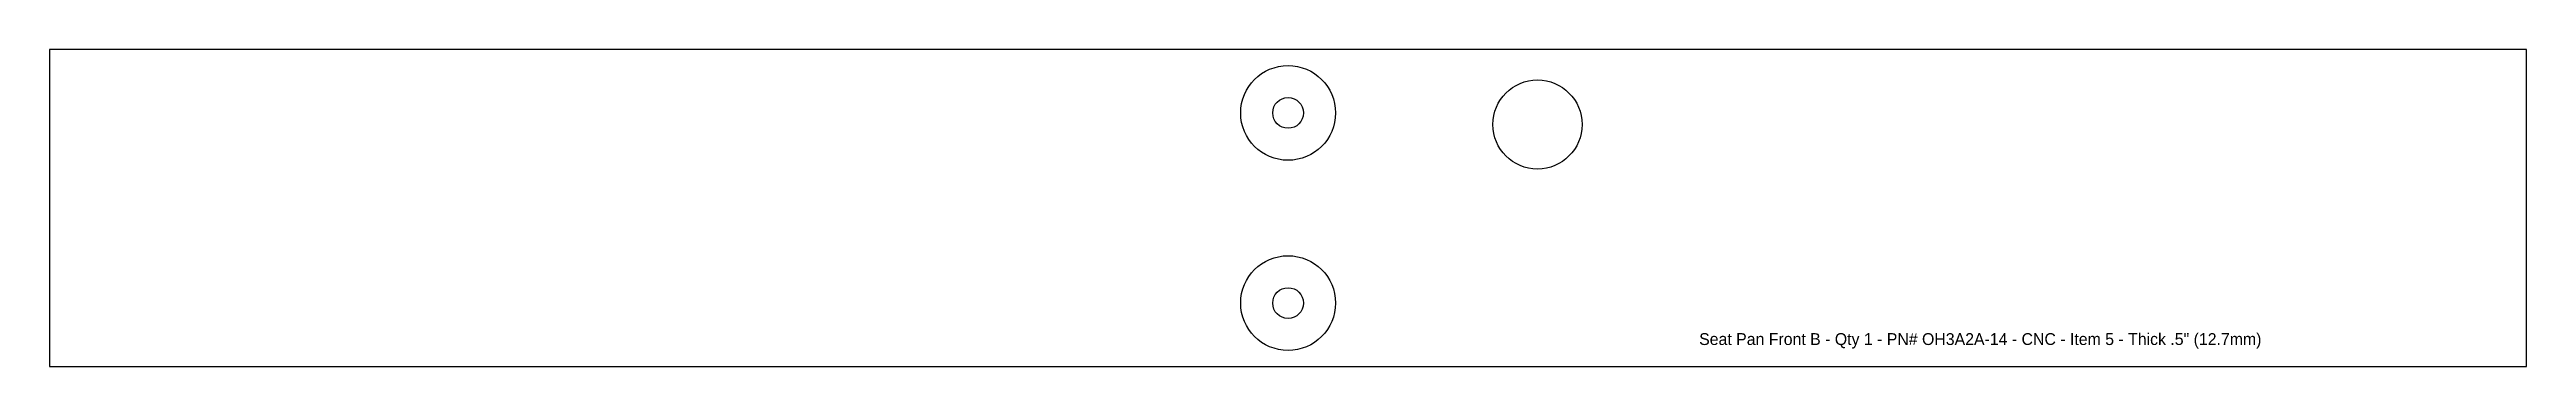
# Model space of a CAD drawing. Extents: x 0.4 to 10.8, y 1.3 to 2.6.
import ezdxf

# ---------------------------------------------------------------- set-up
doc = ezdxf.new("R2010")
doc.units = 0
doc.header["$MEASUREMENT"] = 0
doc.layers.get('0').update_dxf_attribs({"linetype": 'CONTINUOUS'})
doc.layers.add('Info', color=4, linetype='CONTINUOUS')
doc.styles.add('Annotative', font='txt')

msp = doc.modelspace()

# ---------------------------------------------------------------- linework, layer by layer
at = {"color": 7, "linetype": 'Continuous'}
msp.add_lwpolyline([(10.807, 1.254), (10.807, 2.593), (0.358, 2.593), (0.358, 1.254)], close=True, dxfattribs=at)
for centre, radius in [((5.583, 2.325), 0.2), ((6.635, 2.276), 0.188), ((5.583, 1.522), 0.2)]:
    msp.add_circle(centre, radius, dxfattribs=at)
for centre in [(5.583, 2.325), (5.583, 1.522)]:
    msp.add_circle(centre, 0.065)

# ---------------------------------------------------------------- texts
at = {"layer": 'Info', "insert": (8.503, 1.395), "char_height": 0.05, "attachment_point": 2, "style": 'Annotative'}
msp.add_mtext_dynamic_manual_height_columns('Seat Pan Front B - Qty 1 - PN# OH3A2A-14 - CNC - Item 5 - Thick .5" (12.7mm)', width=5.31726, gutter_width=0.625, heights=[0.083], dxfattribs=at)

doc.saveas('drawing.dxf')
